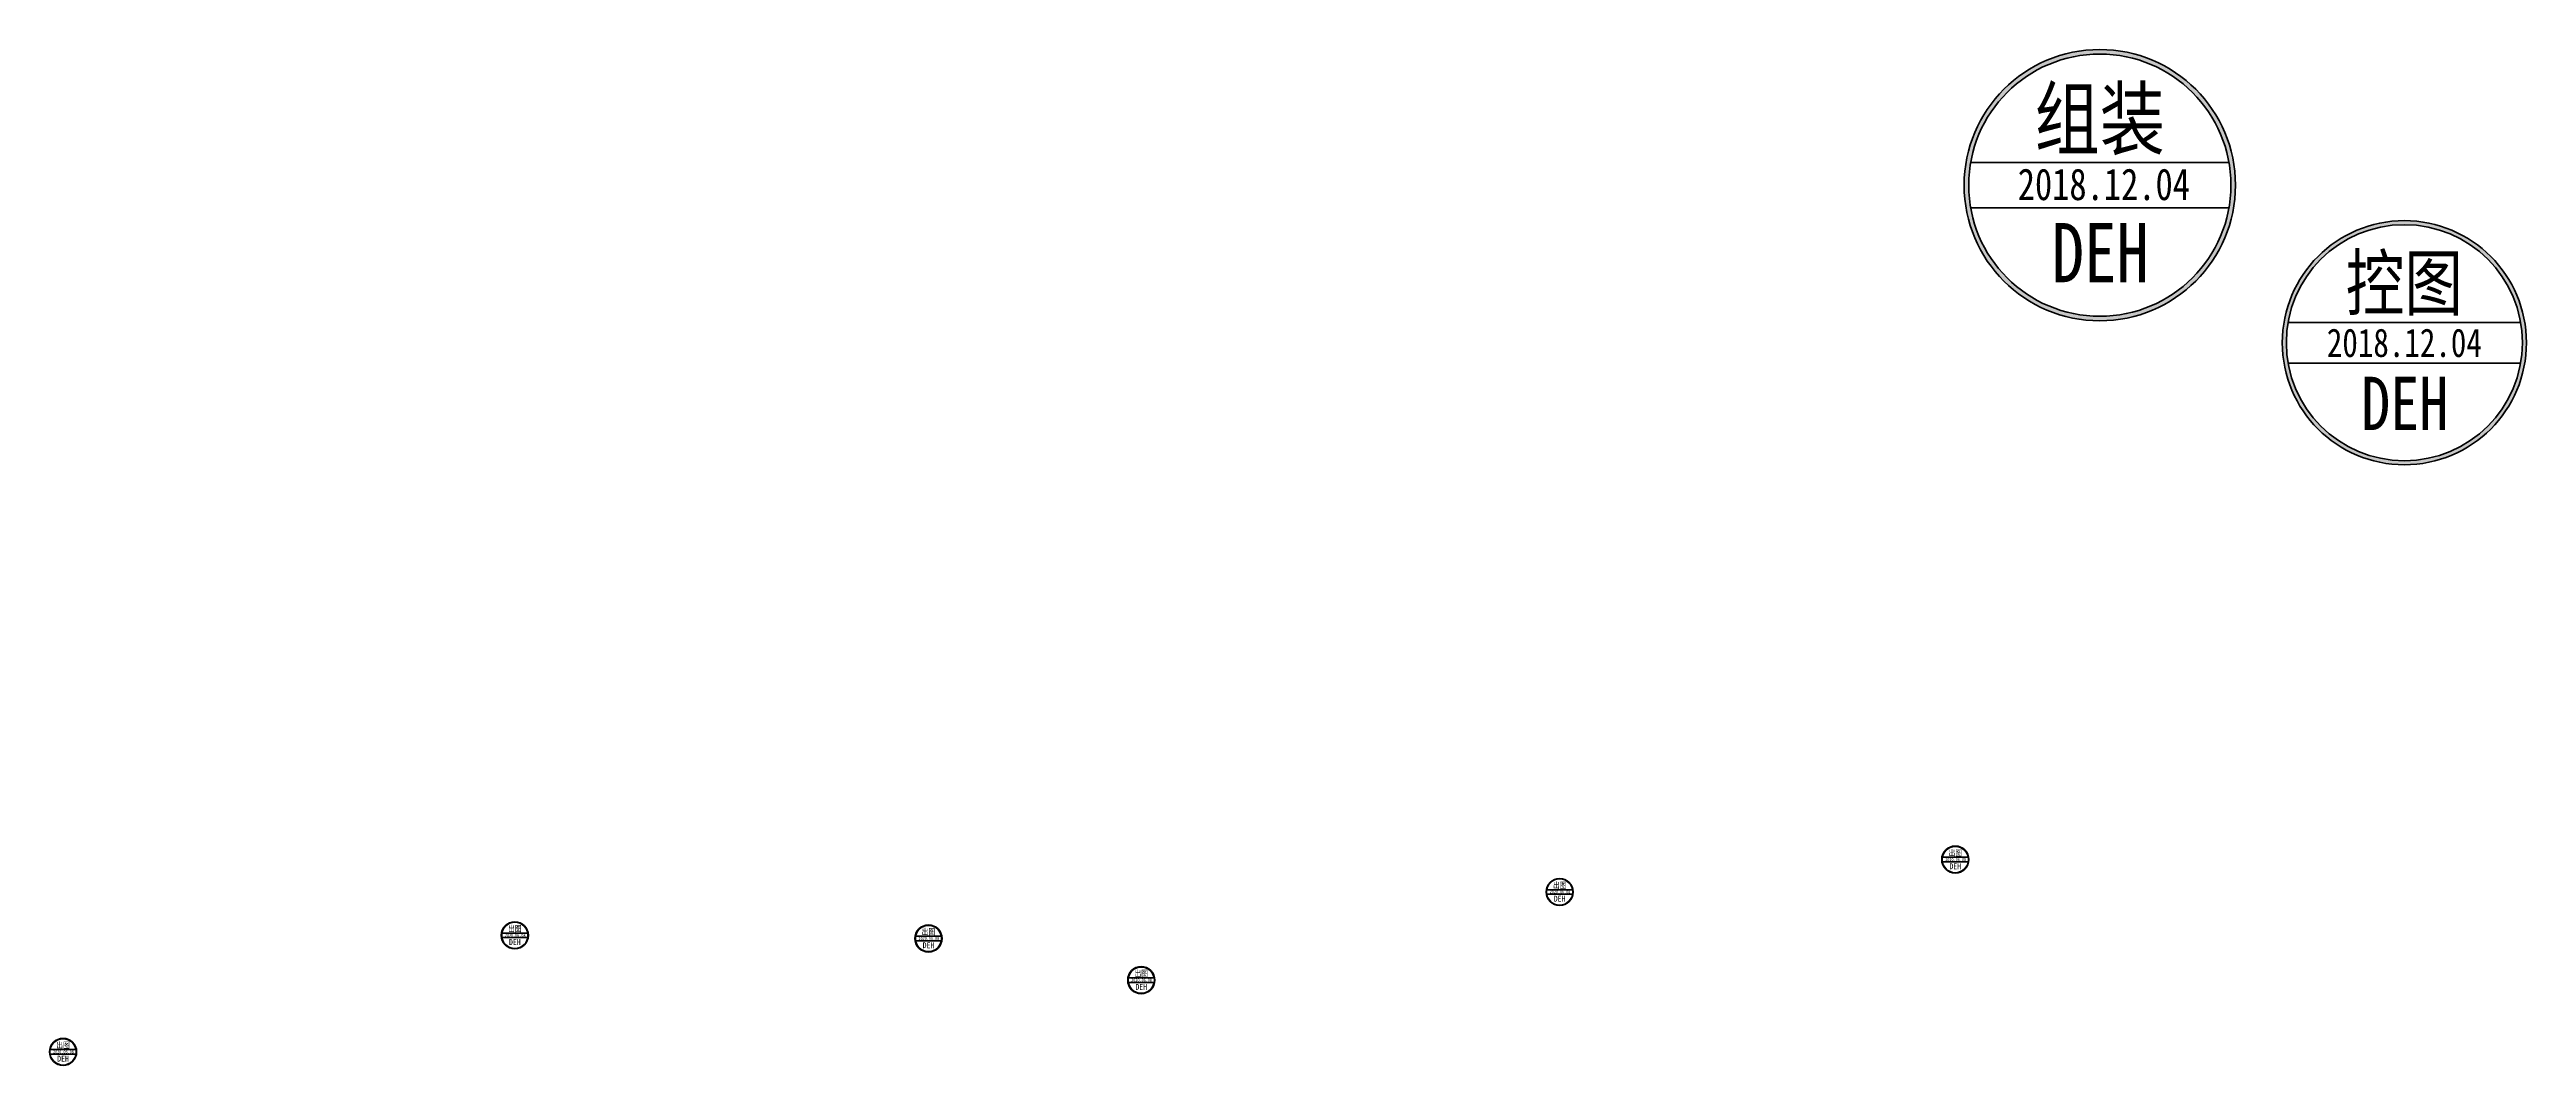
# Model space of a CAD drawing. Header units: millimetres. Extents: x -40286265 to 104648, y -86649 to -49135.
# Drawn here: x 30896 to 33635, y -65688 to -64564 of the extents above; entities that cross this region are included whole.
import ezdxf
from ezdxf.enums import TextEntityAlignment as Align

# ---------------------------------------------------------------- set-up
doc = ezdxf.new("R2010")
doc.units = ezdxf.units.MM
doc.header["$LTSCALE"] = 0.5
for name, color, linetype, lineweight in [('印章专用-出图', 1, 'Continuous', 80), ('印章专用-控图', 1, 'Continuous', 80), ('印章专用-组装', 1, 'Continuous', 80)]:
    doc.layers.add(name, color=color, linetype=linetype, lineweight=lineweight)
doc.styles.add('国标', font='simfang.ttf', dxfattribs={"width": 0.8})

# ---------------------------------------------------------------- blocks, each defined once
blk = doc.blocks.new('组装章')
at = {"layer": '印章专用-组装', "lineweight": 35}
h = blk.add_hatch(color=256, dxfattribs=at)
h.paths.add_polyline_path([(-15, 0, 1), (15, 0, 1)])
h.paths.add_polyline_path([(14.5, 0, -1), (-14.5, 0, -1)], flags=16)
for p, q in [((-14.28, 2.5), (14.28, 2.5)), ((-14.28, -2.5), (14.28, -2.5))]:
    blk.add_line(p, q, dxfattribs=at)
for radius in [15, 14.5]:
    blk.add_circle((0, 0), radius, dxfattribs=at)
at = {"layer": '印章专用-组装', "color": 4, "style": '国标', "width": 0.8}
blk.add_text('DEH', height=6.562, dxfattribs=at).set_placement((0.05, -10.74), align=Align.CENTER)
at = {"layer": '印章专用-组装', "color": 3, "style": '国标', "width": 0.8}
blk.add_attdef('组装', text='', height=6.6, dxfattribs=at).set_placement((0, 7.35), align=Align.MIDDLE_CENTER)
at = {"layer": '印章专用-组装', "color": 2, "style": '国标', "width": 0.8}
blk.add_attdef('XXXX.XX.XX', text='', height=3.5, dxfattribs=at).set_placement((0.45, 0.1), align=Align.MIDDLE_CENTER)
blk = doc.blocks.new('YZ-ZZ')
at = {"layer": '印章专用-组装'}
blk.add_blockref('组装章', (0.63, 0), dxfattribs=at).add_auto_attribs({'组装': '组装', 'XXXX.XX.XX': '2018.12.04'})
blk = doc.blocks.new('控图章')
at = {"layer": '印章专用-控图'}
h = blk.add_hatch(color=256, dxfattribs=at)
h.paths.add_polyline_path([(-15, 0, 1), (15, 0, 1)])
h.paths.add_polyline_path([(14.5, 0, -1), (-14.5, 0, -1)], flags=16)
at = {"layer": '印章专用-控图', "lineweight": 35}
for p, q in [((-14.28, 2.5), (14.28, 2.5)), ((-14.28, -2.5), (14.28, -2.5))]:
    blk.add_line(p, q, dxfattribs=at)
for radius in [15, 14.5]:
    blk.add_circle((0, 0), radius, dxfattribs=at)
at = {"layer": '印章专用-控图', "color": 4, "style": '国标', "width": 0.8}
blk.add_text('DEH', height=6.562, dxfattribs=at).set_placement((0.05, -10.74), align=Align.CENTER)
at = {"layer": '印章专用-控图', "color": 3, "style": '国标', "width": 0.8}
blk.add_attdef('控图', text='', height=6.6, dxfattribs=at).set_placement((0, 7.35), align=Align.MIDDLE_CENTER)
at = {"layer": '印章专用-控图', "color": 2, "style": '国标', "width": 0.8}
blk.add_attdef('XXXX.XX.XX', text='', height=3.5, dxfattribs=at).set_placement((0, 0), align=Align.MIDDLE_CENTER)
blk = doc.blocks.new('YZ-KT')
at = {"layer": '印章专用-控图'}
blk.add_blockref('控图章', (0.63, 0), dxfattribs=at).add_auto_attribs({'XXXX.XX.XX': '2018.12.04', '控图': '控图'})
blk = doc.blocks.new('出图章')
at = {"layer": '印章专用-出图'}
h = blk.add_hatch(color=256, dxfattribs=at)
h.paths.add_polyline_path([(-15, 0, 1), (15, 0, 1)])
h.paths.add_polyline_path([(14.5, 0, -1), (-14.5, 0, -1)], flags=16)
h.paths.add_polyline_path([(-7.3, -12.3), (7.4, -12.3), (7.4, -2.7), (-7.3, -2.7)], flags=8)
at = {"layer": '印章专用-出图', "lineweight": 35}
for p, q in [((-14.3, 2.5), (14.3, 2.5)), ((-14.3, -2.5), (14.3, -2.5))]:
    blk.add_line(p, q, dxfattribs=at)
for radius in [15, 14.5]:
    blk.add_circle((0, 0), radius, dxfattribs=at)
at = {"layer": '印章专用-出图', "color": 4, "style": '国标', "width": 0.8}
blk.add_text('DEH', height=6.56, dxfattribs=at).set_placement((0, -10.7), align=Align.CENTER)
at = {"layer": '印章专用-出图', "color": 2, "style": '国标', "width": 0.8}
blk.add_attdef('XXXX.XX.XX', text='', height=3.5, dxfattribs=at).set_placement((0.4, 0.1), align=Align.MIDDLE_CENTER)
at = {"layer": '印章专用-出图', "color": 3, "style": '国标', "width": 0.8}
blk.add_attdef('出图', text='', height=6.6, dxfattribs=at).set_placement((0, 7.4), align=Align.MIDDLE_CENTER)
blk = doc.blocks.new('YZ-CT')
at = {"layer": '印章专用-出图'}
blk.add_blockref('出图章', (0.6, 0), dxfattribs=at).add_auto_attribs({'出图': '出图', 'XXXX.XX.XX': '2020.06.08'})

msp = doc.modelspace()

# ---------------------------------------------------------------- block references
at = {"layer": '印章专用-出图'}
for p in [(33002.896, -65460.045), (32565.368, -65495.877), (31409.978, -65543.871), (31867.388, -65547.335), (32102.684, -65593.409), (30910.404, -65672.75)]:
    msp.add_blockref('YZ-CT', p, dxfattribs=at)
at = {"layer": '印章专用-控图', "xscale": 9, "yscale": 9, "zscale": 9}
msp.add_blockref('YZ-KT', (33494.429, -64888.435), dxfattribs=at)
at = {"layer": '印章专用-组装', "xscale": 10, "yscale": 10, "zscale": 10}
msp.add_blockref('YZ-ZZ', (33157.004, -64714.205), dxfattribs=at)

doc.saveas('drawing.dxf')
